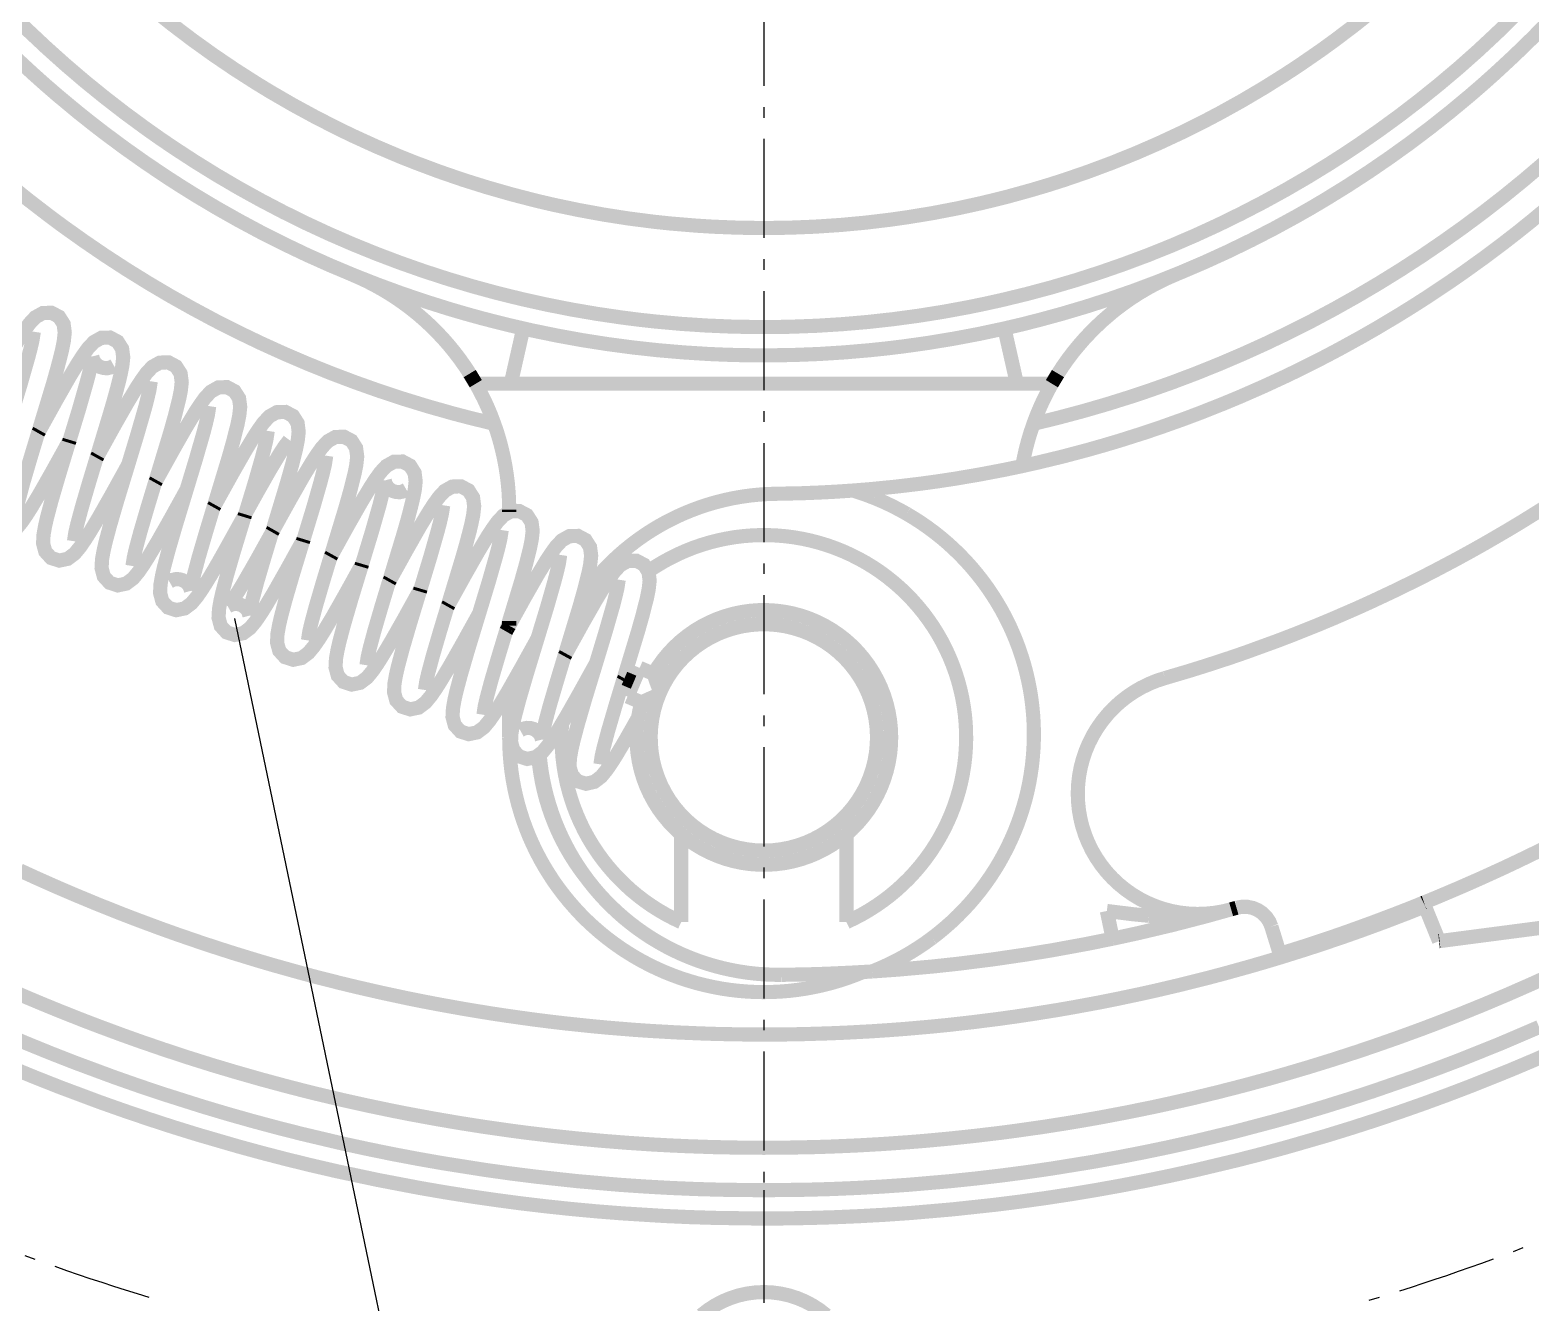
# Model space of a CAD drawing. Header units: millimetres. Extents: x 20 to 410, y 10 to 287.
# Drawn here: x 90.8 to 143.9, y 104.1 to 149.1 of the extents above; entities that cross this region are included whole.
import ezdxf

# ---------------------------------------------------------------- set-up
doc = ezdxf.new("R2010")
doc.units = ezdxf.units.MM
for name, color, linetype, lineweight in [('DUENN', 7, 'Continuous', 25), ('KANTEN', 7, 'Continuous', 50), ('MITTELLINIEN', 7, 'Continuous', 25)]:
    doc.layers.add(name, color=color, linetype=linetype, lineweight=lineweight)

msp = doc.modelspace()

# ---------------------------------------------------------------- linework, layer by layer
at = {"layer": 'DUENN', "lineweight": 25}
msp.add_lwpolyline([(108.17, 79.77), (98.07, 128.27)], dxfattribs=at)
at = {"layer": 'KANTEN', "lineweight": 50, "const_width": 0.5}
for points in [[(90.121, 149.686), (90.762, 149.054), (91.418, 148.438), (92.089, 147.837), (92.774, 147.252), (93.473, 146.685), (94.185, 146.134), (94.911, 145.6), (95.401, 145.254), (95.897, 144.916), (96.651, 144.424), (97.417, 143.95), (98.194, 143.494), (98.981, 143.058), (99.779, 142.64), (100.586, 142.242), (101.403, 141.863), (102.229, 141.504), (103.063, 141.165), (103.905, 140.846), (104.755, 140.547), (105.611, 140.269), (106.474, 140.011), (107.342, 139.774), (108.217, 139.559), (109.096, 139.364), (109.979, 139.19), (110.867, 139.038), (111.757, 138.907), (112.353, 138.831), (112.95, 138.765), (113.846, 138.684), (114.745, 138.625), (115.645, 138.587), (116.545, 138.571), (117.145, 138.572), (117.745, 138.583), (118.645, 138.617), (119.544, 138.673), (120.441, 138.75), (121.336, 138.849), (122.228, 138.969), (123.118, 139.111), (124.003, 139.274), (124.591, 139.395), (125.177, 139.525), (126.052, 139.737), (126.922, 139.97), (127.786, 140.224), (128.643, 140.499), (129.494, 140.795), (130.337, 141.11), (131.173, 141.446), (132, 141.802), (132.818, 142.177), (133.627, 142.573), (134.427, 142.987), (135.216, 143.42), (135.995, 143.873), (136.762, 144.344), (137.267, 144.668), (137.767, 145), (138.507, 145.513), (139.235, 146.044), (139.949, 146.592), (140.65, 147.157), (141.338, 147.738), (142.011, 148.336), (142.669, 148.95), (143.313, 149.58)], [(144.571, 149.436), (143.941, 148.793), (143.295, 148.165), (142.635, 147.553), (142.188, 147.153), (141.734, 146.76), (141.042, 146.185), (140.336, 145.625), (139.618, 145.082), (138.887, 144.557), (138.144, 144.048), (137.389, 143.557), (136.623, 143.084), (136.107, 142.778), (135.585, 142.481), (134.795, 142.05), (133.994, 141.638), (133.184, 141.244), (132.365, 140.87), (131.538, 140.515), (130.702, 140.179), (129.859, 139.863), (129.009, 139.567), (128.152, 139.291), (127.289, 139.035), (126.42, 138.799), (125.838, 138.653), (125.253, 138.516), (124.373, 138.328), (123.488, 138.161), (122.6, 138.014), (121.708, 137.888), (121.113, 137.816), (120.516, 137.753), (119.619, 137.676), (118.72, 137.619), (117.82, 137.584), (116.92, 137.57), (116.02, 137.577), (115.42, 137.594), (114.82, 137.619), (113.921, 137.676), (113.024, 137.753), (112.129, 137.851), (111.237, 137.97), (110.347, 138.109), (109.462, 138.27), (108.58, 138.451), (107.702, 138.653), (106.83, 138.875), (106.251, 139.035), (105.675, 139.203), (104.816, 139.473), (103.963, 139.762), (103.118, 140.072), (102.28, 140.401), (101.45, 140.75), (100.628, 141.117), (99.815, 141.505), (99.011, 141.91), (98.217, 142.335), (97.433, 142.778), (96.66, 143.239), (96.151, 143.557), (95.646, 143.882), (94.9, 144.385), (94.165, 144.905), (93.442, 145.442), (92.967, 145.81), (92.498, 146.185), (91.806, 146.76), (91.352, 147.153), (90.905, 147.553), (90.245, 148.165)], [(95.172, 149.811), (95.874, 149.249), (96.592, 148.705), (97.323, 148.181), (98.068, 147.676), (98.826, 147.191), (99.339, 146.878), (100.118, 146.427), (100.908, 145.997), (101.71, 145.587), (102.25, 145.326), (103.069, 144.953), (103.897, 144.601), (104.455, 144.379), (105.298, 144.064), (106.149, 143.771), (107.008, 143.502), (107.874, 143.255), (108.745, 143.031), (109.33, 142.894), (110.211, 142.709), (111.096, 142.547), (111.985, 142.408), (112.878, 142.293), (113.475, 142.23), (114.372, 142.155), (114.971, 142.118), (115.87, 142.082), (116.77, 142.07), (117.67, 142.082), (118.569, 142.118), (119.468, 142.177), (120.364, 142.26), (121.257, 142.367), (121.852, 142.452), (122.74, 142.598), (123.624, 142.768), (124.503, 142.961), (125.376, 143.177), (126.244, 143.417), (126.819, 143.589), (127.391, 143.771), (128.242, 144.064), (129.085, 144.379), (129.92, 144.716), (130.745, 145.075), (131.561, 145.456), (132.366, 145.858), (132.897, 146.138), (133.683, 146.575), (134.458, 147.033), (135.221, 147.512), (135.722, 147.842), (136.462, 148.353), (136.948, 148.705), (137.666, 149.249), (138.368, 149.811)], [(144.33, 144.36), (143.643, 143.776), (142.943, 143.206), (142.232, 142.652), (141.508, 142.113), (140.773, 141.59), (140.028, 141.082), (139.271, 140.591), (138.504, 140.116), (137.727, 139.658), (136.941, 139.216), (136.145, 138.791), (135.34, 138.384), (134.526, 137.994), (133.705, 137.622), (132.875, 137.267), (132.039, 136.93), (131.195, 136.611), (130.344, 136.311), (129.774, 136.12), (128.913, 135.85), (128.047, 135.599), (127.175, 135.366), (126.299, 135.152)], [(107.241, 135.152), (106.363, 135.367), (105.779, 135.52), (104.909, 135.766), (104.044, 136.031), (103.185, 136.314), (102.332, 136.616), (101.486, 136.936), (100.647, 137.274), (99.816, 137.63), (98.992, 138.004), (98.177, 138.395), (97.37, 138.804), (96.573, 139.231), (95.784, 139.674), (95.006, 140.134), (94.237, 140.611), (93.479, 141.104), (92.732, 141.614), (91.995, 142.139), (91.511, 142.499), (90.794, 143.05), (90.089, 143.617)], [(119.925, 132.794), (120.524, 132.842), (121.422, 132.93), (122.317, 133.037), (122.913, 133.119), (123.508, 133.209), (124.397, 133.36), (125.283, 133.529), (125.871, 133.652), (126.458, 133.784), (127.335, 133.996), (128.207, 134.227), (128.785, 134.391), (129.361, 134.563), (130.221, 134.836), (130.791, 135.028), (131.64, 135.331), (132.203, 135.543), (133.042, 135.876), (133.597, 136.107), (134.423, 136.469), (135.241, 136.847), (135.783, 137.11), (136.587, 137.517), (137.119, 137.798), (137.909, 138.233), (138.431, 138.532), (139.205, 138.995), (139.716, 139.312), (140.222, 139.636), (140.973, 140.136), (141.467, 140.478), (142.2, 141.004), (142.922, 141.545), (143.397, 141.914), (143.866, 142.29), (144.561, 142.865)], [(106.374, 136.927), (106.204, 137.185), (106.026, 137.437), (105.839, 137.683), (105.644, 137.922), (105.44, 138.155), (105.229, 138.38), (105.01, 138.598), (104.784, 138.808), (104.551, 139.011), (104.311, 139.205), (104.064, 139.391), (103.811, 139.568), (103.553, 139.737), (103.288, 139.896), (103.018, 140.047), (102.744, 140.188), (102.464, 140.319), (102.181, 140.441)], [(131.359, 140.441), (131.076, 140.32), (130.796, 140.188), (130.522, 140.047), (130.252, 139.896), (129.987, 139.737), (129.729, 139.568), (129.476, 139.391), (129.229, 139.205), (128.989, 139.011), (128.756, 138.808), (128.53, 138.598), (128.311, 138.38), (128.1, 138.155), (127.896, 137.922), (127.701, 137.683), (127.514, 137.437), (127.336, 137.185), (127.166, 136.927)], [(130.01, 139.751), (130.336, 139.945), (130.67, 140.125), (131.011, 140.29), (131.359, 140.441)], [(103.53, 139.751), (103.769, 139.597), (104.003, 139.435), (104.232, 139.266), (104.455, 139.09)], [(90.322, 131.879), (90.368, 132.182), (90.437, 132.48), (90.595, 133.071), (90.854, 133.953), (91.653, 136.59), (91.819, 137.179), (91.968, 137.773), (92.028, 138.073), (92.061, 138.377), (92.022, 138.679), (91.859, 138.935), (91.591, 139.076), (91.289, 139.066), (91.023, 138.918), (90.815, 138.694), (90.636, 138.446), (90.469, 138.189), (90.153, 137.665), (89.698, 136.867), (89.104, 135.796)], [(127.792, 137.796), (128.09, 138.144), (128.405, 138.476), (128.737, 138.791), (129.085, 139.09)], [(90.138, 135.358), (90.506, 136.568), (90.767, 137.481), (90.847, 137.787), (90.919, 138.095), (90.967, 138.407)], [(108.267, 138.521), (107.826, 136.57)], [(125.273, 138.521), (125.714, 136.57)], [(93.187, 133.95), (93.544, 135.122), (93.803, 136.004), (93.963, 136.595), (94.035, 136.893), (94.095, 137.194), (94.129, 137.498), (94.09, 137.8), (93.928, 138.057), (93.661, 138.2), (93.358, 138.191), (93.092, 138.043), (92.884, 137.82), (92.704, 137.571), (92.537, 137.314), (92.221, 136.79), (91.766, 135.991), (91.172, 134.92)], [(92.389, 131.003), (92.435, 131.305), (92.504, 131.604), (92.663, 132.195), (92.921, 133.077), (93.72, 135.714), (93.886, 136.303), (94.036, 136.897), (94.096, 137.197), (94.129, 137.501), (94.089, 137.803), (93.926, 138.058), (93.658, 138.2), (93.356, 138.19), (93.091, 138.042), (92.882, 137.818), (92.703, 137.57), (92.536, 137.313), (92.22, 136.789), (91.765, 135.991), (91.172, 134.92)], [(92.205, 134.482), (92.573, 135.692), (92.834, 136.604), (92.914, 136.91), (92.986, 137.219), (93.034, 137.531)], [(93.034, 137.531), (93.066, 137.411), (93.13, 137.305), (93.219, 137.218), (93.326, 137.156), (93.446, 137.122), (93.57, 137.118), (93.691, 137.146), (93.799, 137.207)], [(94.456, 130.127), (94.503, 130.429), (94.571, 130.727), (94.73, 131.319), (94.988, 132.2), (95.787, 134.838), (95.954, 135.427), (96.103, 136.021), (96.163, 136.321), (96.196, 136.625), (96.156, 136.927), (95.993, 137.182), (95.726, 137.324), (95.423, 137.314), (95.158, 137.166), (94.95, 136.942), (94.771, 136.693), (94.604, 136.437), (94.287, 135.912), (93.832, 135.115), (93.239, 134.043)], [(94.273, 133.605), (94.64, 134.816), (94.902, 135.728), (94.981, 136.034), (95.053, 136.342), (95.101, 136.655)], [(106.589, 136.57), (106.374, 136.927)], [(126.951, 136.57), (127.166, 136.927)], [(96.524, 129.251), (96.57, 129.553), (96.639, 129.851), (96.797, 130.443), (97.055, 131.324), (97.854, 133.961), (98.021, 134.551), (98.17, 135.144), (98.23, 135.445), (98.263, 135.749), (98.223, 136.051), (98.06, 136.306), (97.793, 136.448), (97.49, 136.438), (97.225, 136.289), (97.017, 136.066), (96.838, 135.817), (96.671, 135.561), (96.355, 135.036), (95.9, 134.238), (95.306, 133.167)], [(107.826, 136.57), (107.207, 136.57), (106.589, 136.57)], [(106.589, 136.57), (106.738, 136.297), (106.878, 136.02), (107.008, 135.737), (107.128, 135.451), (107.238, 135.16), (107.339, 134.866), (107.429, 134.568), (107.508, 134.268), (107.577, 133.965), (107.636, 133.659), (107.684, 133.352), (107.722, 133.044), (107.749, 132.734), (107.765, 132.423), (107.77, 132.113)], [(125.714, 136.57), (116.77, 136.57), (107.826, 136.57)], [(126.951, 136.57), (126.333, 136.57), (125.714, 136.57)], [(126.951, 136.57), (126.802, 136.297), (126.662, 136.02), (126.532, 135.737), (126.412, 135.451), (126.302, 135.16), (126.201, 134.866), (126.111, 134.568), (126.032, 134.268), (125.963, 133.965), (125.904, 133.659)], [(96.34, 132.729), (96.707, 133.94), (96.969, 134.852), (97.049, 135.158), (97.12, 135.466), (97.169, 135.778)], [(98.591, 128.374), (98.637, 128.677), (98.706, 128.975), (98.864, 129.567), (99.123, 130.448), (99.922, 133.085), (100.088, 133.674), (100.237, 134.268), (100.297, 134.568), (100.33, 134.873), (100.291, 135.175), (100.128, 135.43), (99.86, 135.572), (99.558, 135.562), (99.292, 135.413), (99.084, 135.189), (98.905, 134.941), (98.738, 134.684), (98.422, 134.16), (97.967, 133.362), (97.373, 132.291)], [(92.236, 134.583), (91.642, 133.511), (91.189, 132.712), (90.875, 132.186), (90.711, 131.927), (90.537, 131.675), (90.341, 131.44), (90.097, 131.257), (89.8, 131.196), (89.512, 131.288), (89.308, 131.512), (89.229, 131.805), (89.245, 132.111), (89.299, 132.412), (89.367, 132.711), (89.524, 133.303), (89.781, 134.186), (90.138, 135.358)], [(91.172, 134.92), (91.119, 134.826)], [(92.205, 134.482), (92.236, 134.583)], [(100.001, 134.578), (99.816, 134.335), (99.649, 134.078), (99.334, 133.552), (98.88, 132.754), (97.541, 130.346), (97.234, 129.816), (96.911, 129.296), (96.737, 129.044), (96.541, 128.809), (96.297, 128.628), (96, 128.567), (95.712, 128.661), (95.509, 128.885), (95.431, 129.179), (95.447, 129.484), (95.501, 129.786), (95.569, 130.084), (95.726, 130.676), (95.983, 131.558), (96.34, 132.729)], [(98.407, 131.853), (98.775, 133.064), (99.036, 133.976), (99.116, 134.282), (99.188, 134.59), (99.236, 134.902)], [(100.658, 127.498), (100.704, 127.801), (100.773, 128.099), (100.932, 128.69), (101.19, 129.572), (101.989, 132.209), (102.155, 132.798), (102.305, 133.392), (102.365, 133.692), (102.398, 133.996), (102.358, 134.298), (102.195, 134.554), (101.927, 134.696), (101.625, 134.685), (101.36, 134.537), (101.151, 134.313), (100.972, 134.065), (100.805, 133.808), (100.489, 133.284), (100.034, 132.486), (99.441, 131.415)], [(94.303, 133.707), (93.71, 132.635), (93.256, 131.836), (92.942, 131.31), (92.778, 131.051), (92.604, 130.799), (92.409, 130.563), (92.164, 130.381), (91.868, 130.319), (91.579, 130.412), (91.375, 130.636), (91.296, 130.929), (91.312, 131.235), (91.366, 131.536), (91.434, 131.835), (91.591, 132.427), (91.848, 133.309), (92.205, 134.482)], [(94.303, 133.707), (93.71, 132.635), (93.256, 131.836), (92.942, 131.31), (92.778, 131.051), (92.604, 130.799), (92.409, 130.563), (92.164, 130.381), (91.868, 130.319), (91.579, 130.412), (91.375, 130.636), (91.296, 130.929), (91.312, 131.235), (91.366, 131.536), (91.434, 131.835), (91.591, 132.427), (91.848, 133.309), (92.205, 134.482)], [(93.239, 134.043), (93.187, 133.95)], [(93.239, 134.043), (93.187, 133.95)], [(100.474, 130.977), (100.842, 132.187), (101.103, 133.1), (101.183, 133.406), (101.255, 133.714), (101.303, 134.026)], [(96.37, 132.831), (95.777, 131.759), (95.323, 130.96), (95.009, 130.434), (94.845, 130.175), (94.671, 129.923), (94.476, 129.687), (94.232, 129.505), (93.935, 129.443), (93.646, 129.536), (93.442, 129.759), (93.364, 130.053), (93.379, 130.359), (93.433, 130.66), (93.501, 130.959), (93.658, 131.551), (93.915, 132.433), (94.273, 133.605)], [(96.37, 132.831), (95.777, 131.759), (95.323, 130.96), (95.009, 130.434), (94.845, 130.175), (94.671, 129.923), (94.476, 129.687), (94.232, 129.505), (93.935, 129.443), (93.646, 129.536), (93.442, 129.759), (93.364, 130.053), (93.379, 130.359), (93.433, 130.66), (93.501, 130.959), (93.658, 131.551), (93.915, 132.433), (94.273, 133.605)], [(103.523, 129.569), (103.881, 130.741), (104.14, 131.623), (104.3, 132.215), (104.371, 132.512), (104.431, 132.813), (104.465, 133.117), (104.426, 133.419), (104.264, 133.676), (103.997, 133.819), (103.694, 133.81), (103.429, 133.662), (103.22, 133.439), (103.041, 133.19), (102.874, 132.933), (102.557, 132.409), (102.102, 131.611), (101.508, 130.539)], [(102.725, 126.622), (102.772, 126.924), (102.841, 127.223), (102.999, 127.814), (103.257, 128.696), (104.056, 131.333), (104.223, 131.922), (104.372, 132.516), (104.432, 132.816), (104.465, 133.12), (104.425, 133.422), (104.262, 133.678), (103.995, 133.819), (103.692, 133.809), (103.427, 133.661), (103.219, 133.437), (103.04, 133.189), (102.873, 132.932), (102.556, 132.408), (102.101, 131.61), (101.508, 130.539)], [(95.306, 133.167), (95.254, 133.074)], [(95.306, 133.167), (95.254, 133.074)], [(102.542, 130.101), (102.909, 131.311), (103.171, 132.223), (103.25, 132.53), (103.322, 132.838), (103.37, 133.15)], [(103.37, 133.15), (103.402, 133.03), (103.466, 132.924), (103.555, 132.837), (103.663, 132.775), (103.782, 132.741), (103.906, 132.737), (104.027, 132.765), (104.135, 132.826)], [(104.793, 125.746), (104.839, 126.048), (104.908, 126.347), (105.066, 126.938), (105.324, 127.819), (106.123, 130.457), (106.29, 131.046), (106.439, 131.64), (106.499, 131.94), (106.532, 132.244), (106.492, 132.546), (106.329, 132.801), (106.062, 132.943), (105.759, 132.933), (105.494, 132.785), (105.286, 132.561), (105.107, 132.313), (104.94, 132.056), (104.624, 131.532), (104.169, 130.734), (103.575, 129.662)], [(105.59, 128.693), (105.948, 129.865), (106.207, 130.747), (106.367, 131.338), (106.438, 131.636), (106.499, 131.937), (106.532, 132.241), (106.493, 132.543), (106.331, 132.799), (106.065, 132.943), (105.762, 132.934), (105.496, 132.786), (105.287, 132.562), (105.108, 132.314), (104.941, 132.057), (104.624, 131.533), (104.169, 130.734), (103.575, 129.662)], [(98.438, 131.955), (97.844, 130.883), (97.391, 130.084), (97.077, 129.557), (96.912, 129.299), (96.739, 129.047), (96.543, 128.811), (96.299, 128.629), (96.002, 128.567), (95.714, 128.659), (95.51, 128.883), (95.431, 129.177), (95.447, 129.482), (95.5, 129.784), (95.569, 130.082), (95.726, 130.675), (95.983, 131.557), (96.34, 132.729)], [(117.224, 132.68), (116.915, 132.672), (116.606, 132.651), (116.298, 132.62), (115.992, 132.577), (115.687, 132.524), (115.384, 132.459), (115.084, 132.383), (114.787, 132.297), (114.493, 132.199), (114.203, 132.091), (113.917, 131.973), (113.636, 131.844), (113.359, 131.705), (113.088, 131.556), (112.822, 131.397), (112.562, 131.229), (112.309, 131.051), (112.062, 130.864), (111.822, 130.669), (111.59, 130.464), (111.365, 130.252), (111.148, 130.031), (110.939, 129.803), (110.738, 129.567), (110.547, 129.324), (110.364, 129.074)], [(119.925, 132.794), (119.325, 132.754), (118.726, 132.723), (118.125, 132.699), (117.224, 132.68)], [(120.67, 132.532), (120.3, 132.671), (119.925, 132.794)], [(121.824, 131.969), (121.543, 132.125), (121.257, 132.271), (120.966, 132.407), (120.67, 132.532)], [(97.373, 132.291), (97.321, 132.198)], [(97.373, 132.291), (97.321, 132.198)], [(100.505, 131.079), (99.911, 130.007), (99.458, 129.207), (99.144, 128.681), (98.98, 128.423), (98.806, 128.17), (98.61, 127.935), (98.366, 127.753), (98.069, 127.691), (97.781, 127.783), (97.577, 128.007), (97.498, 128.301), (97.514, 128.606), (97.568, 128.908), (97.636, 129.206), (97.793, 129.799), (98.05, 130.681), (98.407, 131.853)], [(100.505, 131.079), (99.911, 130.007), (99.458, 129.207), (99.144, 128.681), (98.98, 128.423), (98.806, 128.17), (98.61, 127.935), (98.366, 127.753), (98.069, 127.691), (97.781, 127.783), (97.577, 128.007), (97.498, 128.301), (97.514, 128.606), (97.568, 128.908), (97.636, 129.206), (97.793, 129.799), (98.05, 130.681), (98.407, 131.853)], [(98.407, 131.853), (98.438, 131.955)], [(104.609, 129.224), (104.977, 130.435), (105.238, 131.347), (105.318, 131.653), (105.389, 131.961), (105.438, 132.274)], [(106.86, 124.87), (106.906, 125.172), (106.975, 125.47), (107.133, 126.062), (107.392, 126.943), (108.191, 129.58), (108.357, 130.17), (108.506, 130.764), (108.566, 131.064), (108.6, 131.368), (108.56, 131.67), (108.397, 131.925), (108.129, 132.067), (107.827, 132.057), (107.561, 131.908), (107.353, 131.685), (107.174, 131.436), (107.007, 131.18), (106.691, 130.655), (106.236, 129.857), (105.642, 128.786)], [(107.77, 132.037), (107.77, 132.075), (107.77, 132.113)], [(121.824, 131.969), (122.082, 131.814), (122.335, 131.65), (122.582, 131.478), (122.823, 131.298), (123.058, 131.11), (123.286, 130.914), (123.508, 130.71), (123.723, 130.499), (123.931, 130.281), (124.131, 130.057), (124.324, 129.825), (124.509, 129.588), (124.686, 129.344), (124.854, 129.095), (125.014, 128.84), (125.166, 128.58), (125.309, 128.314), (125.443, 128.045), (125.567, 127.771), (125.683, 127.493), (125.789, 127.211), (125.885, 126.926), (125.972, 126.637), (126.05, 126.347), (126.117, 126.053), (126.175, 125.758), (126.223, 125.46), (126.26, 125.162), (126.288, 124.862), (126.306, 124.561), (126.314, 124.26), (126.311, 123.959), (126.299, 123.659), (126.276, 123.358), (126.244, 123.059), (126.201, 122.761), (126.149, 122.464), (126.087, 122.17), (126.014, 121.878), (125.932, 121.588), (125.841, 121.301), (125.74, 121.018), (125.629, 120.737), (125.509, 120.461), (125.38, 120.189), (125.242, 119.922), (125.096, 119.659), (124.94, 119.401), (124.776, 119.149), (124.603, 118.902), (124.423, 118.661), (124.234, 118.426), (124.038, 118.198), (123.834, 117.977), (123.623, 117.762), (123.405, 117.555), (123.179, 117.355), (122.948, 117.162), (122.71, 116.978)], [(130.946, 126.167), (131.81, 126.423), (132.383, 126.602), (133.24, 126.882), (133.808, 127.078), (134.937, 127.489), (135.497, 127.704), (136.334, 128.039), (136.888, 128.27), (137.715, 128.629), (138.262, 128.877), (139.077, 129.26), (139.886, 129.657), (140.421, 129.93), (141.218, 130.351), (141.745, 130.639), (142.269, 130.934), (143.048, 131.387), (143.562, 131.696), (144.328, 132.172)], [(99.441, 131.415), (98.826, 130.309), (98.353, 129.486), (98.188, 129.216), (98.017, 128.951), (97.826, 128.699)], [(99.441, 131.415), (99.388, 131.322)], [(106.676, 128.348), (107.044, 129.559), (107.305, 130.471), (107.385, 130.777), (107.457, 131.085), (107.505, 131.397)], [(102.572, 130.203), (101.979, 129.131), (101.525, 128.331), (101.211, 127.805), (101.047, 127.546), (100.873, 127.294), (100.678, 127.059), (100.434, 126.876), (100.137, 126.815), (99.848, 126.907), (99.644, 127.131), (99.565, 127.425), (99.581, 127.73), (99.635, 128.032), (99.703, 128.33), (99.86, 128.922), (100.117, 129.805), (100.474, 130.977)], [(100.474, 130.977), (100.505, 131.079)], [(107.71, 127.91), (108.303, 128.981), (108.758, 129.779), (109.074, 130.304), (109.241, 130.56), (109.42, 130.808), (109.629, 131.032), (109.894, 131.181), (110.197, 131.191), (110.464, 131.049), (110.627, 130.794), (110.667, 130.492), (110.634, 130.188), (110.574, 129.887), (110.424, 129.294), (110.258, 128.704), (109.459, 126.067), (109.2, 125.186), (109.042, 124.594), (108.973, 124.296), (108.927, 123.994)], [(119.69, 117.543), (119.962, 117.672), (120.229, 117.812), (120.49, 117.964), (120.743, 118.126), (120.99, 118.298), (121.23, 118.481), (121.461, 118.674), (121.684, 118.877), (121.899, 119.088), (122.104, 119.309), (122.3, 119.538), (122.486, 119.774), (122.662, 120.019), (122.827, 120.271), (122.982, 120.529), (123.125, 120.794), (123.258, 121.065), (123.379, 121.341), (123.488, 121.622), (123.585, 121.907), (123.67, 122.196), (123.743, 122.488), (123.803, 122.783), (123.851, 123.081), (123.887, 123.38), (123.909, 123.68), (123.919, 123.981), (123.917, 124.282), (123.902, 124.583), (123.874, 124.883), (123.833, 125.182), (123.78, 125.478), (123.714, 125.772), (123.637, 126.063), (123.546, 126.351), (123.444, 126.634), (123.33, 126.913), (123.205, 127.187), (123.068, 127.455), (122.92, 127.718), (122.761, 127.973), (122.591, 128.222), (122.411, 128.464), (122.221, 128.697), (122.021, 128.923), (121.812, 129.14), (121.594, 129.348), (121.367, 129.546), (121.132, 129.735), (120.89, 129.914), (120.64, 130.082), (120.383, 130.24), (120.12, 130.386), (119.851, 130.522), (119.577, 130.646), (119.297, 130.758), (119.013, 130.859), (118.725, 130.947), (118.434, 131.024), (118.139, 131.088), (117.843, 131.139), (117.544, 131.178), (117.244, 131.204), (116.943, 131.218), (116.642, 131.219), (116.341, 131.207), (116.04, 131.183), (115.741, 131.146), (115.444, 131.096), (115.149, 131.034), (114.857, 130.959), (114.569, 130.873), (114.284, 130.774), (114.004, 130.663), (113.729, 130.541), (113.459, 130.407), (113.195, 130.262), (112.937, 130.106), (112.686, 129.939)], [(101.508, 130.539), (101.456, 130.445)], [(108.743, 127.472), (109.111, 128.683), (109.372, 129.595), (109.452, 129.901), (109.524, 130.209), (109.572, 130.521)], [(110.994, 123.117), (111.041, 123.42), (111.11, 123.718), (111.268, 124.309), (111.526, 125.191), (112.325, 127.828), (112.492, 128.417), (112.641, 129.011), (112.701, 129.311), (112.734, 129.615), (112.694, 129.917), (112.531, 130.173), (112.264, 130.315), (111.961, 130.304), (111.696, 130.156), (111.488, 129.932), (111.309, 129.684), (111.142, 129.427), (110.825, 128.903), (110.37, 128.105), (109.777, 127.034)], [(104.639, 129.326), (104.046, 128.254), (103.592, 127.455), (103.278, 126.929), (103.114, 126.67), (102.94, 126.418), (102.745, 126.182), (102.501, 126), (102.204, 125.938), (101.915, 126.031), (101.711, 126.255), (101.633, 126.548), (101.648, 126.854), (101.702, 127.155), (101.77, 127.454), (101.927, 128.046), (102.184, 128.929), (102.542, 130.101)], [(102.542, 130.101), (102.572, 130.203)], [(95.759, 129.575), (95.867, 129.636), (95.988, 129.663), (96.112, 129.659), (96.231, 129.625), (96.339, 129.563), (96.428, 129.477), (96.492, 129.37), (96.524, 129.251)], [(95.759, 129.575), (95.867, 129.636), (95.988, 129.663), (96.112, 129.659), (96.231, 129.625), (96.339, 129.563), (96.428, 129.477), (96.492, 129.37), (96.524, 129.251)], [(103.575, 129.662), (103.523, 129.569)], [(106.707, 128.45), (106.113, 127.378), (105.66, 126.579), (105.346, 126.053), (105.181, 125.794), (105.008, 125.542), (104.812, 125.306), (104.568, 125.124), (104.271, 125.062), (103.983, 125.155), (103.779, 125.378), (103.7, 125.672), (103.716, 125.978), (103.769, 126.279), (103.838, 126.578), (103.995, 127.17), (104.252, 128.052), (104.609, 129.224)], [(104.609, 129.224), (104.639, 129.326)], [(110.811, 126.596), (111.178, 127.807), (111.44, 128.719), (111.519, 129.025), (111.591, 129.333), (111.64, 129.645)], [(97.826, 128.699), (97.934, 128.759), (98.055, 128.787), (98.179, 128.783), (98.299, 128.749), (98.406, 128.687), (98.495, 128.601), (98.559, 128.494), (98.591, 128.374)], [(105.642, 128.786), (105.59, 128.693)], [(105.642, 128.786), (105.59, 128.693)], [(108.774, 127.574), (108.18, 126.502), (107.727, 125.703), (107.413, 125.177), (107.249, 124.918), (107.075, 124.666), (106.879, 124.43), (106.635, 124.248), (106.338, 124.186), (106.05, 124.278), (105.846, 124.502), (105.767, 124.796), (105.783, 125.101), (105.837, 125.403), (105.905, 125.702), (106.062, 126.294), (106.319, 127.176), (106.676, 128.348)], [(107.77, 128.019), (107.77, 128.101), (107.77, 128.183)], [(112.443, 125.307), (112.37, 125.014), (112.317, 124.717), (112.283, 124.417), (112.27, 124.115), (112.277, 123.813), (112.305, 123.513), (112.352, 123.215), (112.419, 122.92), (112.506, 122.631), (112.612, 122.349), (112.737, 122.074), (112.88, 121.808), (113.04, 121.552), (113.218, 121.308), (113.411, 121.076), (113.619, 120.857), (113.841, 120.653), (114.077, 120.465), (114.325, 120.292), (114.584, 120.137), (114.852, 119.999), (115.129, 119.88), (115.414, 119.779), (115.705, 119.698), (116, 119.636), (116.299, 119.595), (116.6, 119.573), (116.902, 119.572), (117.203, 119.591), (117.503, 119.63), (117.799, 119.689), (118.09, 119.768), (118.376, 119.866), (118.654, 119.983), (118.923, 120.119), (119.184, 120.272), (119.433, 120.442), (119.67, 120.629), (119.894, 120.831), (120.104, 121.048), (120.299, 121.278), (120.479, 121.521), (120.641, 121.775), (120.786, 122.04), (120.913, 122.314), (121.022, 122.596), (121.111, 122.884), (121.181, 123.178), (121.231, 123.475), (121.26, 123.776), (121.27, 124.077), (121.259, 124.379), (121.229, 124.679), (121.178, 124.977), (121.107, 125.27), (121.017, 125.558), (120.907, 125.84), (120.779, 126.113), (120.633, 126.377), (120.47, 126.631), (120.29, 126.873), (120.094, 127.103), (119.883, 127.319), (119.659, 127.521), (119.421, 127.706), (119.171, 127.876), (118.91, 128.028), (118.64, 128.163), (118.362, 128.279), (118.076, 128.376), (117.784, 128.454), (117.488, 128.512), (117.189, 128.55), (116.887, 128.568), (116.585, 128.566), (116.284, 128.544), (115.986, 128.501), (115.69, 128.439), (115.4, 128.356), (115.116, 128.255), (114.839, 128.135), (114.571, 127.996), (114.312, 127.84), (114.065, 127.666), (113.83, 127.477), (113.608, 127.272), (113.401, 127.053), (113.208, 126.82), (113.032, 126.576), (112.872, 126.319)], [(107.71, 127.91), (107.657, 127.817)], [(107.77, 128.019), (107.71, 127.91)], [(110.841, 126.698), (110.248, 125.626), (109.794, 124.826), (109.48, 124.3), (109.316, 124.042), (109.142, 123.79), (108.947, 123.554), (108.703, 123.372), (108.406, 123.31), (108.117, 123.402), (107.913, 123.626), (107.834, 123.92), (107.85, 124.225), (107.904, 124.527), (107.972, 124.825), (108.129, 125.418), (108.386, 126.3), (108.743, 127.472)], [(109.724, 126.937), (109.777, 127.034)], [(112.324, 124.766), (111.869, 123.964), (111.555, 123.437), (111.391, 123.177), (111.217, 122.924), (111.023, 122.687), (110.78, 122.501), (110.484, 122.433), (110.193, 122.52), (109.985, 122.741), (109.902, 123.035), (109.916, 123.341), (109.97, 123.643), (110.038, 123.943), (110.195, 124.536), (110.452, 125.421), (110.811, 126.596)], [(111.844, 126.158), (111.792, 126.064)], [(112.166, 126.021), (111.844, 126.158)], [(111.952, 125.515), (112.166, 126.021)], [(112.166, 126.021), (112.381, 126.528)], [(112.872, 126.319), (112.627, 126.423), (112.381, 126.528)], [(112.872, 126.319), (112.985, 125.996), (113.107, 125.677)], [(133.286, 117.996), (132.991, 117.923), (132.692, 117.871), (132.39, 117.841), (132.087, 117.832), (131.784, 117.845), (131.482, 117.879), (131.184, 117.935), (130.891, 118.012), (130.604, 118.11), (130.324, 118.228), (130.054, 118.365), (129.794, 118.522), (129.546, 118.697), (129.311, 118.889), (129.09, 119.097), (128.885, 119.32), (128.696, 119.558), (128.525, 119.808), (128.372, 120.07), (128.238, 120.342), (128.124, 120.623), (128.03, 120.912), (127.957, 121.206), (127.905, 121.505), (127.875, 121.807), (127.866, 122.11), (127.879, 122.413), (127.913, 122.715), (127.969, 123.013), (128.046, 123.306), (128.144, 123.594), (128.262, 123.873), (128.399, 124.144), (128.556, 124.403), (128.731, 124.651), (128.923, 124.886), (129.131, 125.107), (129.354, 125.312), (129.592, 125.501), (129.842, 125.672), (130.104, 125.825), (130.376, 125.959), (130.657, 126.074), (130.946, 126.167)], [(107.77, 124.07), (107.77, 124.923), (107.77, 125.777)], [(112.443, 125.307), (112.198, 125.411), (111.952, 125.515)], [(112.443, 125.307), (112.754, 125.45), (113.068, 125.585)], [(109.637, 124.559), (109.622, 124.258), (109.621, 123.958), (109.632, 123.658), (109.655, 123.358), (109.692, 123.06), (109.74, 122.764), (109.801, 122.47), (109.875, 122.178), (109.96, 121.89), (110.058, 121.606), (110.167, 121.327), (110.288, 121.052), (110.421, 120.782), (110.565, 120.518), (110.719, 120.261), (110.885, 120.01), (111.06, 119.766), (111.246, 119.53), (111.442, 119.302), (111.647, 119.083), (111.861, 118.872), (112.083, 118.67), (112.314, 118.478), (112.553, 118.296), (112.799, 118.124), (113.053, 117.962), (113.312, 117.812), (113.578, 117.672), (113.85, 117.543)], [(120.275, 115.78), (119.996, 115.668), (119.714, 115.565), (119.428, 115.471), (119.139, 115.387), (118.848, 115.313), (118.554, 115.249), (118.259, 115.194), (117.962, 115.149), (117.663, 115.114), (117.363, 115.09), (117.063, 115.075), (116.762, 115.07), (116.462, 115.075), (116.162, 115.091), (115.862, 115.116), (115.564, 115.151), (115.266, 115.196), (114.971, 115.252), (114.677, 115.317), (114.386, 115.391), (114.098, 115.476), (113.812, 115.57), (113.53, 115.673), (113.251, 115.786), (112.977, 115.908), (112.706, 116.04), (112.44, 116.18), (112.179, 116.329), (111.923, 116.487), (111.673, 116.653), (111.428, 116.827), (111.189, 117.009), (110.956, 117.2), (110.73, 117.398), (110.511, 117.603), (110.298, 117.816), (110.093, 118.036), (109.895, 118.262), (109.705, 118.495), (109.523, 118.734), (109.348, 118.979), (109.183, 119.23), (109.025, 119.486), (108.876, 119.747), (108.736, 120.013), (108.605, 120.283), (108.483, 120.558), (108.371, 120.837), (108.267, 121.119), (108.174, 121.405), (108.089, 121.693), (108.015, 121.985), (107.95, 122.278), (107.895, 122.574), (107.85, 122.871), (107.815, 123.17), (107.79, 123.469), (107.775, 123.769), (107.77, 124.07)], [(108.927, 123.994), (108.896, 124.113), (108.831, 124.22), (108.742, 124.306), (108.635, 124.368), (108.515, 124.402), (108.391, 124.406), (108.27, 124.378), (108.162, 124.318)], [(108.796, 123.425), (108.827, 123.115), (108.871, 122.806), (108.926, 122.498), (108.993, 122.194), (109.072, 121.892), (109.163, 121.593), (109.266, 121.298), (109.379, 121.008), (109.504, 120.722), (109.641, 120.441), (109.788, 120.165), (109.945, 119.896), (110.113, 119.633), (110.291, 119.377), (110.479, 119.128)], [(108.845, 123.461), (108.876, 123.16), (108.917, 122.86), (108.97, 122.562), (109.033, 122.265), (109.106, 121.971), (109.19, 121.68), (109.284, 121.393), (109.389, 121.108), (109.503, 120.828), (109.628, 120.552), (109.762, 120.28), (109.906, 120.014), (110.059, 119.752), (110.221, 119.497), (110.393, 119.247), (110.573, 119.004), (110.761, 118.767), (110.958, 118.537), (111.164, 118.314), (111.377, 118.099), (111.597, 117.891), (111.825, 117.691), (112.059, 117.5), (112.301, 117.317), (112.548, 117.143), (112.802, 116.977), (113.062, 116.821), (113.327, 116.674), (113.597, 116.537), (113.871, 116.409), (114.15, 116.292), (114.433, 116.184), (114.72, 116.086), (115.01, 115.999), (115.303, 115.922), (115.598, 115.856), (115.896, 115.8), (116.196, 115.755), (116.497, 115.72), (116.798, 115.697), (117.101, 115.684), (117.404, 115.681)], [(113.85, 117.543), (113.85, 119.095), (113.85, 120.646)], [(119.69, 120.646), (119.69, 119.095), (119.69, 117.543)], [(135.959, 116.722), (136.814, 117.007), (137.381, 117.204), (138.228, 117.51), (139.071, 117.828), (139.63, 118.046), (140.465, 118.384), (141.294, 118.735), (142.119, 119.097), (142.938, 119.471), (143.752, 119.857), (144.56, 120.255)], [(144.216, 120.084), (143.404, 119.69), (142.859, 119.434), (142.038, 119.061), (141.488, 118.818), (140.657, 118.464), (140.101, 118.235)], [(140.135, 118.102), (139.577, 117.88), (138.735, 117.557), (137.889, 117.246), (137.322, 117.046), (136.468, 116.755), (135.897, 116.569), (135.037, 116.299), (134.461, 116.126), (133.884, 115.959), (133.015, 115.718), (132.434, 115.565), (131.56, 115.345), (130.682, 115.138), (130.096, 115.007), (129.213, 114.821), (128.624, 114.704), (127.737, 114.54), (127.145, 114.437), (126.255, 114.294), (125.661, 114.206), (125.065, 114.123), (124.171, 114.01), (123.275, 113.909), (122.677, 113.85), (121.779, 113.771), (121.179, 113.726), (120.58, 113.686), (119.679, 113.638), (119.079, 113.613), (118.178, 113.586), (117.577, 113.575), (116.675, 113.57), (116.074, 113.574), (115.173, 113.59), (114.572, 113.609), (113.671, 113.647), (112.771, 113.698), (112.172, 113.739), (111.273, 113.812), (110.675, 113.868), (109.778, 113.962), (109.181, 114.032), (108.585, 114.108), (107.692, 114.233), (107.098, 114.323), (106.208, 114.469), (105.321, 114.628), (104.73, 114.741), (104.141, 114.859), (103.26, 115.048), (102.381, 115.249), (101.797, 115.39), (100.923, 115.612), (100.342, 115.768), (99.474, 116.011), (98.897, 116.18), (98.035, 116.444), (97.463, 116.627), (96.892, 116.815), (96.039, 117.108), (95.473, 117.31), (94.628, 117.624), (94.067, 117.839), (93.229, 118.173), (92.397, 118.518), (91.844, 118.755), (91.02, 119.121), (90.474, 119.371)], [(133.475, 118.05), (133.286, 117.996)], [(134.709, 117.384), (134.635, 117.563), (134.527, 117.724), (134.39, 117.862), (134.229, 117.97), (134.05, 118.045), (133.86, 118.084), (133.666, 118.086), (133.475, 118.05)], [(134.709, 117.384), (134.635, 117.563), (134.527, 117.724), (134.39, 117.862), (134.229, 117.97), (134.05, 118.045), (133.86, 118.084), (133.666, 118.086), (133.475, 118.05)], [(140.101, 118.235), (140.092, 118.232), (140.084, 118.228)], [(140.084, 118.228), (140.359, 117.55), (140.635, 116.871)], [(128.893, 117.937), (129.822, 117.822), (130.382, 117.767)], [(128.893, 117.937), (129.099, 116.958)], [(129.099, 116.958), (130.002, 117.155), (131.201, 117.439), (132.395, 117.748), (133.286, 117.996)], [(129.099, 116.958), (130.002, 117.155), (131.201, 117.439), (132.395, 117.748), (133.286, 117.996)], [(133.286, 117.996), (132.395, 117.748), (131.201, 117.439), (130.002, 117.155), (129.099, 116.958)], [(130.382, 117.767), (130.706, 117.744), (131.031, 117.731), (131.357, 117.728), (131.682, 117.737), (132.007, 117.76), (132.33, 117.796), (132.652, 117.847), (132.971, 117.914), (133.286, 117.996)], [(131.077, 117.73), (130.729, 117.743), (130.382, 117.767)], [(131.077, 117.73), (130.729, 117.743), (130.382, 117.767)], [(140.654, 116.873), (143.261, 117.214), (145.867, 117.554)], [(135.006, 116.421), (134.858, 116.902), (134.709, 117.384)], [(120.595, 115.8), (120.875, 115.915), (121.152, 116.04), (121.424, 116.174), (121.692, 116.317), (121.955, 116.47), (122.212, 116.63), (122.464, 116.8), (122.71, 116.978)], [(129.099, 116.958), (128.197, 116.776), (126.99, 116.555), (126.081, 116.405), (124.867, 116.227), (123.65, 116.074), (122.735, 115.975), (121.513, 115.866), (120.595, 115.8)], [(135.959, 116.722), (135.006, 116.421)], [(135.959, 116.722), (135.006, 116.421)], [(140.635, 116.871), (140.645, 116.872), (140.654, 116.873)], [(144.693, 115.716), (143.873, 115.344), (143.048, 114.982), (142.218, 114.632), (141.384, 114.293), (140.545, 113.965), (139.984, 113.753), (139.138, 113.445), (138.288, 113.148), (137.719, 112.956), (136.862, 112.678), (136.002, 112.412), (135.138, 112.157), (134.561, 111.994), (133.691, 111.759), (132.819, 111.536), (131.944, 111.324), (131.066, 111.125), (130.479, 110.998), (129.596, 110.819), (128.712, 110.651), (128.12, 110.546), (127.529, 110.446), (126.639, 110.306), (125.748, 110.179), (125.152, 110.1), (124.258, 109.993), (123.363, 109.898), (122.466, 109.814), (121.868, 109.766), (120.97, 109.703), (120.07, 109.652), (119.171, 109.613), (118.571, 109.594), (117.67, 109.576), (116.77, 109.57), (115.87, 109.576), (114.969, 109.594), (114.069, 109.625), (113.47, 109.652), (112.87, 109.684), (111.972, 109.743), (111.074, 109.814), (110.177, 109.898), (109.282, 109.993), (108.388, 110.1), (107.792, 110.179), (106.901, 110.306), (106.011, 110.446), (105.124, 110.598), (104.238, 110.761), (103.649, 110.877), (102.768, 111.061), (101.889, 111.256), (101.012, 111.464), (100.43, 111.609), (99.849, 111.759), (98.979, 111.994), (98.113, 112.241), (97.251, 112.499), (96.392, 112.769), (95.536, 113.051), (94.685, 113.344), (94.12, 113.546), (93.275, 113.859), (92.715, 114.073), (91.877, 114.405), (91.322, 114.632), (90.768, 114.864), (89.942, 115.222)], [(117.404, 115.681), (118.362, 115.699), (119, 115.719), (119.957, 115.763), (120.595, 115.8)], [(89.918, 113.596), (90.748, 113.246), (91.581, 112.907), (92.42, 112.579), (93.826, 112.058), (94.676, 111.76), (95.529, 111.473), (96.959, 111.02), (97.822, 110.763), (98.688, 110.518), (99.557, 110.285), (100.429, 110.063), (101.889, 109.718), (102.769, 109.527), (103.651, 109.347), (104.535, 109.18), (105.422, 109.024), (106.904, 108.79), (107.795, 108.665), (108.688, 108.552), (110.179, 108.39), (111.674, 108.261), (112.572, 108.2), (113.471, 108.15), (114.37, 108.112), (115.27, 108.087), (116.77, 108.07), (118.27, 108.087), (119.17, 108.112), (120.069, 108.15), (120.968, 108.2), (121.866, 108.261), (123.361, 108.39), (124.256, 108.483), (125.15, 108.588), (126.042, 108.705), (126.933, 108.834), (128.414, 109.074), (129.3, 109.234), (130.183, 109.406), (131.064, 109.589), (131.943, 109.784), (133.402, 110.135), (134.852, 110.518), (135.718, 110.763), (136.581, 111.02), (137.44, 111.288), (138.296, 111.567), (139.714, 112.058), (140.559, 112.367), (141.4, 112.687), (142.792, 113.246), (144.172, 113.836)], [(90.244, 112.373), (91.077, 112.032), (91.914, 111.702), (93.319, 111.177), (94.168, 110.877), (95.02, 110.588), (95.876, 110.309), (96.736, 110.042), (98.176, 109.623), (99.044, 109.386), (99.916, 109.16), (100.79, 108.946), (101.667, 108.743), (103.134, 108.431), (104.608, 108.15), (105.495, 107.997), (106.384, 107.856), (107.274, 107.727), (108.167, 107.608), (109.06, 107.502), (109.956, 107.407), (110.852, 107.324), (111.749, 107.253), (113.246, 107.16), (114.145, 107.12), (115.045, 107.092), (116.545, 107.07), (117.445, 107.073), (118.345, 107.088), (119.245, 107.114), (120.144, 107.153), (121.043, 107.202), (121.941, 107.264), (123.435, 107.393), (124.927, 107.554), (125.82, 107.666), (126.711, 107.79), (127.601, 107.925), (128.489, 108.072), (129.375, 108.231), (130.259, 108.401), (131.14, 108.583), (132.019, 108.776), (133.479, 109.124), (134.351, 109.347), (135.219, 109.582), (136.661, 109.999), (137.521, 110.264), (138.377, 110.54), (139.23, 110.828), (140.079, 111.126), (140.925, 111.436), (141.766, 111.757), (143.158, 112.315), (143.987, 112.665), (144.812, 113.025)], [(118.981, 103.653), (118.744, 103.838), (118.492, 104.002), (118.226, 104.143), (117.949, 104.259), (117.662, 104.351), (117.369, 104.417), (117.07, 104.457), (116.77, 104.47), (116.47, 104.457), (116.171, 104.417), (115.878, 104.351), (115.591, 104.259), (115.314, 104.143), (115.048, 104.002), (114.796, 103.838), (114.559, 103.653)]]:
    msp.add_lwpolyline(points, dxfattribs=at)
msp.add_lwpolyline([(116.77, 120.07), (117.073, 120.081), (117.373, 120.116), (117.671, 120.173), (117.963, 120.252), (118.248, 120.353), (118.525, 120.476), (118.792, 120.619), (119.047, 120.781), (119.289, 120.963), (119.517, 121.162), (119.729, 121.379), (119.924, 121.61), (120.101, 121.856), (120.259, 122.114), (120.397, 122.383), (120.514, 122.662), (120.61, 122.95), (120.684, 123.243), (120.735, 123.542), (120.764, 123.843), (120.769, 124.146), (120.752, 124.448), (120.712, 124.748), (120.65, 125.044), (120.565, 125.335), (120.458, 125.618), (120.331, 125.893), (120.183, 126.157), (120.015, 126.409), (119.829, 126.648), (119.625, 126.872), (119.405, 127.079), (119.17, 127.27), (118.921, 127.442), (118.66, 127.595), (118.388, 127.728), (118.106, 127.84), (117.817, 127.93), (117.522, 127.999), (117.223, 128.044), (116.921, 128.067), (116.619, 128.067), (116.317, 128.044), (116.018, 127.999), (115.723, 127.93), (115.434, 127.84), (115.152, 127.728), (114.88, 127.595), (114.619, 127.442), (114.37, 127.27), (114.135, 127.079), (113.915, 126.872), (113.711, 126.648), (113.525, 126.409), (113.357, 126.157), (113.209, 125.893), (113.082, 125.618), (112.975, 125.335), (112.89, 125.044), (112.828, 124.748), (112.788, 124.448), (112.771, 124.146), (112.776, 123.843), (112.805, 123.542), (112.856, 123.243), (112.93, 122.95), (113.026, 122.662), (113.143, 122.383), (113.281, 122.114), (113.439, 121.856), (113.616, 121.61), (113.811, 121.379), (114.023, 121.162), (114.251, 120.963), (114.493, 120.781), (114.748, 120.619), (115.015, 120.476), (115.292, 120.353), (115.577, 120.252), (115.869, 120.173), (116.167, 120.116), (116.467, 120.081)], close=True, dxfattribs=at)
at = {"layer": 'MITTELLINIEN', "lineweight": 25}
for points in [[(116.77, 150.595), (116.77, 150.158), (116.77, 149.72), (116.77, 149.283), (116.77, 148.845), (116.77, 148.408), (116.77, 147.97), (116.77, 147.533), (116.77, 147.095)], [(116.77, 146.345), (116.77, 145.97)], [(116.77, 145.22), (116.77, 144.783), (116.77, 144.345), (116.77, 143.908), (116.77, 143.47), (116.77, 143.033), (116.77, 142.595), (116.77, 142.158), (116.77, 141.72)], [(116.77, 140.97), (116.77, 140.595)], [(116.77, 139.845), (116.77, 139.408), (116.77, 138.97), (116.77, 138.533), (116.77, 138.095), (116.77, 137.658), (116.77, 137.22), (116.77, 136.783), (116.77, 136.345)], [(116.77, 135.595), (116.77, 135.22)], [(116.77, 134.47), (116.77, 134.033), (116.77, 133.595), (116.77, 133.158), (116.77, 132.72), (116.77, 132.283), (116.77, 131.845), (116.77, 131.408), (116.77, 130.97)], [(116.77, 130.22), (116.77, 129.845)], [(116.77, 129.095), (116.77, 128.658), (116.77, 128.22), (116.77, 127.783), (116.77, 127.345), (116.77, 126.908), (116.77, 126.47), (116.77, 126.033), (116.77, 125.595)], [(116.77, 124.845), (116.77, 124.47)], [(116.77, 123.72), (116.77, 123.283), (116.77, 122.845), (116.77, 122.408), (116.77, 121.97), (116.77, 121.533), (116.77, 121.095), (116.77, 120.658), (116.77, 120.22)], [(116.77, 119.47), (116.77, 119.095)], [(116.77, 118.345), (116.77, 117.908), (116.77, 117.47), (116.77, 117.033), (116.77, 116.595), (116.77, 116.158), (116.77, 115.72), (116.77, 115.283), (116.77, 114.845)], [(116.77, 114.095), (116.77, 113.72)], [(116.77, 112.97), (116.77, 112.533), (116.77, 112.095), (116.77, 111.658), (116.77, 111.22), (116.77, 110.783), (116.77, 110.345), (116.77, 109.908), (116.77, 109.47)], [(116.77, 108.72), (116.77, 108.345)], [(116.77, 108.07), (116.77, 107.57), (116.77, 107.07), (116.77, 106.57), (116.77, 106.07), (116.77, 105.57), (116.77, 105.07), (116.77, 104.57)], [(116.77, 107.595), (116.77, 107.158), (116.77, 106.72), (116.77, 106.283), (116.77, 105.845), (116.77, 105.408), (116.77, 104.97), (116.77, 104.533), (116.77, 104.095)], [(90.654, 105.766), (91.005, 105.635)], [(139.243, 104.519), (139.661, 104.649), (140.077, 104.785), (140.492, 104.923), (140.907, 105.061), (141.32, 105.204), (141.734, 105.348), (142.146, 105.495), (142.557, 105.645)], [(143.26, 105.905), (143.61, 106.04)], [(91.711, 105.382), (92.123, 105.235), (92.538, 105.095), (92.952, 104.954), (93.367, 104.816), (93.783, 104.682), (94.2, 104.548), (94.618, 104.418), (95.036, 104.29)], [(138.168, 104.189), (138.527, 104.296)]]:
    msp.add_lwpolyline(points, dxfattribs=at)

doc.saveas('drawing.dxf')
